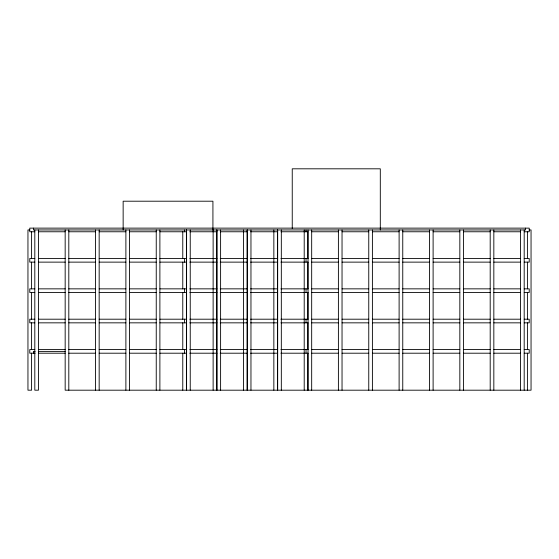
<?xml version="1.0" encoding="UTF-8"?>
<svg xmlns="http://www.w3.org/2000/svg" width="559" height="559" viewBox="0 0 559 559"><rect width="100%" height="100%" fill="white"/><g stroke="black" fill="none" stroke-linecap="round" stroke-linejoin="round"><path stroke-width="0.84" d="M29.774 229.952L27.95 229.952L27.95 390.189L31.59 390.189L31.59 353.204M529.226 229.952L531.05 229.952L531.05 390.189L65.165 390.189L65.165 229.952M34.812 231.768L29.774 231.768L29.774 228.128L529.226 228.128L529.226 231.768L524.188 231.768M38.452 231.768L65.165 231.768M68.806 231.768L95.526 231.768M99.167 231.768L125.887 231.768M129.527 231.768L156.24 231.768M159.888 231.768L186.601 231.768M189.857 231.768L216.962 231.768M220.218 231.768L247.323 231.768M250.579 231.768L277.676 231.768M280.932 231.768L308.037 231.768M311.677 231.768L338.398 231.768M342.038 231.768L368.758 231.768M372.399 231.768L399.112 231.768M402.759 231.768L429.473 231.768M433.113 231.768L459.833 231.768M463.474 231.768L490.194 231.768M493.835 231.768L520.548 231.768M34.812 258.489L29.774 258.489L29.774 262.129L34.812 262.129M38.452 258.489L65.165 258.489M68.806 258.489L95.526 258.489M99.167 258.489L125.887 258.489M129.527 258.489L156.24 258.489M159.888 258.489L186.601 258.489M189.857 258.489L216.962 258.489M220.218 258.489L247.323 258.489M250.579 258.489L277.676 258.489M280.932 258.489L308.037 258.489M311.677 258.489L338.398 258.489M342.038 258.489L368.758 258.489M372.399 258.489L399.112 258.489M402.759 258.489L429.473 258.489M433.113 258.489L459.833 258.489M463.474 258.489L490.194 258.489M493.835 258.489L520.548 258.489M524.188 258.489L529.226 258.489L529.226 262.129L524.188 262.129M38.452 262.129L65.165 262.129M68.806 262.129L95.526 262.129M99.167 262.129L125.887 262.129M129.527 262.129L156.24 262.129M159.888 262.129L186.601 262.129M189.857 262.129L216.962 262.129M220.218 262.129L247.323 262.129M250.579 262.129L277.676 262.129M280.932 262.129L308.037 262.129M311.677 262.129L338.398 262.129M342.038 262.129L368.758 262.129M372.399 262.129L399.112 262.129M402.759 262.129L429.473 262.129M433.113 262.129L459.833 262.129M463.474 262.129L490.194 262.129M493.835 262.129L520.548 262.129M34.812 288.849L29.774 288.849L29.774 292.49L34.812 292.49M38.452 288.849L65.165 288.849M68.806 288.849L95.526 288.849M99.167 288.849L125.887 288.849M129.527 288.849L156.24 288.849M159.888 288.849L186.601 288.849M189.857 288.849L216.962 288.849M220.218 288.849L247.323 288.849M250.579 288.849L277.676 288.849M280.932 288.849L308.037 288.849M311.677 288.849L338.398 288.849M342.038 288.849L368.758 288.849M372.399 288.849L399.112 288.849M402.759 288.849L429.473 288.849M433.113 288.849L459.833 288.849M463.474 288.849L490.194 288.849M493.835 288.849L520.548 288.849M524.188 288.849L529.226 288.849L529.226 292.49L524.188 292.49M38.452 292.49L65.165 292.49M68.806 292.49L95.526 292.49M99.167 292.49L125.887 292.49M129.527 292.49L156.24 292.49M159.888 292.49L186.601 292.49M189.857 292.49L216.962 292.49M220.218 292.49L247.323 292.49M250.579 292.49L277.676 292.49M280.932 292.49L308.037 292.49M311.677 292.49L338.398 292.49M342.038 292.49L368.758 292.49M372.399 292.49L399.112 292.49M402.759 292.49L429.473 292.49M433.113 292.49L459.833 292.49M463.474 292.49L490.194 292.49M493.835 292.49L520.548 292.49M34.812 319.203L29.774 319.203L29.774 322.843L34.812 322.843M38.452 319.203L65.165 319.203M68.806 319.203L95.526 319.203M99.167 319.203L125.887 319.203M129.527 319.203L156.24 319.203M159.888 319.203L186.601 319.203M189.857 319.203L216.962 319.203M220.218 319.203L247.323 319.203M250.579 319.203L277.676 319.203M280.932 319.203L308.037 319.203M311.677 319.203L338.398 319.203M342.038 319.203L368.758 319.203M372.399 319.203L399.112 319.203M402.759 319.203L429.473 319.203M433.113 319.203L459.833 319.203M463.474 319.203L490.194 319.203M493.835 319.203L520.548 319.203M524.188 319.203L529.226 319.203L529.226 322.843L524.188 322.843M38.452 322.843L65.165 322.843M68.806 322.843L95.526 322.843M99.167 322.843L125.887 322.843M129.527 322.843L156.24 322.843M159.888 322.843L186.601 322.843M189.857 322.843L216.962 322.843M220.218 322.843L247.323 322.843M250.579 322.843L277.676 322.843M280.932 322.843L308.037 322.843M311.677 322.843L338.398 322.843M342.038 322.843L368.758 322.843M372.399 322.843L399.112 322.843M402.759 322.843L429.473 322.843M433.113 322.843L459.833 322.843M463.474 322.843L490.194 322.843M493.835 322.843L520.548 322.843M34.812 349.564L29.774 349.564L29.774 353.204L35.126 353.204M38.452 349.564L65.165 349.564M68.806 349.564L95.526 349.564M99.167 349.564L125.887 349.564M129.527 349.564L156.24 349.564M159.888 349.564L186.601 349.564M189.857 349.564L216.962 349.564M220.218 349.564L247.323 349.564M250.579 349.564L277.676 349.564M280.932 349.564L308.037 349.564M311.677 349.564L338.398 349.564M342.038 349.564L368.758 349.564M372.399 349.564L399.112 349.564M402.759 349.564L429.473 349.564M433.113 349.564L459.833 349.564M463.474 349.564L490.194 349.564M493.835 349.564L520.548 349.564M524.188 349.564L529.226 349.564L529.226 353.204L524.188 353.204M35.126 351.387L33.414 351.387L33.414 353.204M38.564 351.387L65.165 351.387M38.452 353.204L65.165 353.204M68.806 353.204L95.526 353.204M99.167 353.204L125.887 353.204M129.527 353.204L156.24 353.204M159.888 353.204L186.601 353.204M189.857 353.204L216.962 353.204M220.218 353.204L247.323 353.204M250.579 353.204L277.676 353.204M280.932 353.204L308.037 353.204M311.677 353.204L338.398 353.204M342.038 353.204L368.758 353.204M372.399 353.204L399.112 353.204M402.759 353.204L429.473 353.204M433.113 353.204L459.833 353.204M463.474 353.204L490.194 353.204M493.835 353.204L520.548 353.204M527.41 231.768L527.41 258.489M527.41 262.129L527.41 288.849M527.41 292.49L527.41 319.203M527.41 322.843L527.41 349.564M527.41 353.204L527.41 390.189M525.586 228.128L525.586 229.952L33.414 229.952L33.414 228.128M524.188 229.952L524.188 390.189M520.548 229.952L520.548 390.189M493.835 229.952L493.835 390.189M490.194 229.952L490.194 390.189M463.474 229.952L463.474 390.189M459.833 229.952L459.833 390.189M433.113 229.952L433.113 390.189M429.473 229.952L429.473 390.189M402.759 229.952L402.759 390.189M399.112 229.952L399.112 390.189M380.302 229.952L380.302 168.811L292.245 168.811L292.245 228.512M372.399 229.952L372.399 390.189M368.758 229.952L368.758 390.189M342.038 229.952L342.038 390.189M338.398 229.952L338.398 390.189M311.677 229.952L311.677 390.189M308.037 229.952L308.037 390.189M307.848 231.768L307.848 258.489M307.848 262.129L307.848 288.849M307.848 292.49L307.848 319.203M307.848 322.843L307.848 349.564M307.848 353.204L307.848 390.189M306.025 229.952L306.025 231.768M306.025 258.489L306.025 262.129M306.025 288.849L306.025 292.49M306.025 319.203L306.025 322.843M306.025 349.564L306.025 353.204M304.208 229.952L304.208 390.189M281.324 229.952L281.324 390.189M277.676 229.952L277.676 390.189M277.488 229.952L277.488 390.189M273.847 229.952L273.847 390.189M250.963 229.952L250.963 390.189M247.323 229.952L247.323 390.189M247.127 229.952L247.127 390.189M243.486 229.952L243.486 390.189M220.602 229.952L220.602 390.189M216.962 229.952L216.962 390.189M216.773 229.952L216.773 390.189M213.126 229.952L213.126 390.189M212.923 229.952L212.923 201.205L123.148 201.205L123.148 229.952M190.242 229.952L190.242 390.189M186.601 229.952L186.601 390.189M186.413 229.952L186.413 390.189M184.589 229.952L184.589 231.768M184.589 258.489L184.589 262.129M184.589 288.849L184.589 292.49M184.589 319.203L184.589 322.843M184.589 349.564L184.589 353.204M182.772 231.768L182.772 258.489M182.772 262.129L182.772 288.849M182.772 292.49L182.772 319.203M182.772 322.843L182.772 349.564M182.772 353.204L182.772 390.189M159.888 229.952L159.888 390.189M156.24 229.952L156.24 390.189M129.527 229.952L129.527 390.189M125.887 229.952L125.887 390.189M99.167 229.952L99.167 390.189M95.526 229.952L95.526 390.189M68.806 229.952L68.806 390.189M38.452 229.952L38.452 390.189L34.812 390.189L34.812 229.952M31.59 231.768L31.59 258.489M31.59 262.129L31.59 288.849M31.59 292.49L31.59 319.203M31.59 322.843L31.59 349.564"/></g></svg>
